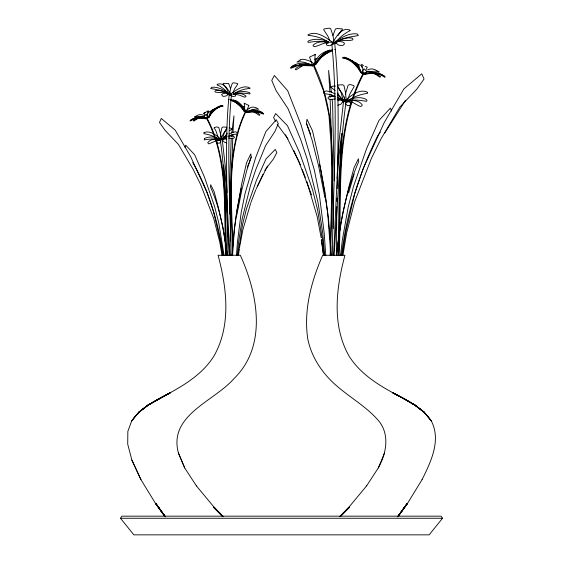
<?xml version="1.0" encoding="UTF-8"?>
<svg xmlns="http://www.w3.org/2000/svg" width="563" height="563" viewBox="0 0 563 563"><rect width="100%" height="100%" fill="white"/><g stroke="black" fill="none" stroke-linecap="round" stroke-linejoin="round"><path stroke-width="0.84" d="M207.853 113.543L208.155 110.925L203.778 113.283L204.643 115.056M330.741 254.898L330.762 251.394C331.206 215.805 333.458 180.209 331.67 144.621C331.438 117.076 325.907 89.89 313.894 65.012L313.218 64.9L323.992 92.065L328.94 114.901L331.044 144.473L331.741 168.077L331.6 197.803L330.164 255.518M230.316 240.999L230.95 190.92L232.765 137.935M229.422 214.081L230.176 167.155L231.238 138.111M337.948 255.328C339.348 203.905 338.729 152.158 346.182 101.143L343.571 101.143L338.933 142.157L337.497 168.07M337.216 188.612C337.92 140.131 339.785 91.502 334.689 43.175L333.24 43.175M336.843 206.614L336.35 254.919M336.956 201.477L337.026 198.056M332.283 254.919L332.43 249.775C333.289 181.237 338.511 112.431 331.853 44.048M339.116 255.56L339.236 251.323C341.98 191.807 334.879 127.773 363.902 73.331M338.546 255.454C341.642 194.566 333.648 129.033 363.255 73.211M232.836 136.204L232.906 134.466M232.976 132.734L233.962 115.83L231.745 133.128M333.444 255.581C336.118 214.918 335.794 173.854 341.811 133.508L334.098 255.489M232.16 255.377L232.245 253.639M337.005 178.52L337.286 172.419M232.442 255.208L234.708 226.425L236.72 211.195L241.823 183.348L246.524 162.855L250.809 153.861L251.225 157.056L246.911 169.878L241.893 189.654L236.777 215.179M236.467 255.511L237.403 242.533L241.154 212.779L245.088 193.419L255.56 157.865L265.856 131.622L276.25 119.736L278.298 123.571L274.948 131.475L265.602 145.62L255.63 169.984L250.521 185.368L242.167 219.007L238.508 242.737L237.368 255.722M229.282 93.866L229.211 94.823C223.961 90.291 217.093 89.784 210.703 88.504L211.625 87.342C217.79 86.428 223.778 89.974 228.627 93.43M229.197 94.535C225.165 132.896 226.727 171.511 227.269 209.999L227.318 212.525M231.393 95.407C226.227 148.681 230.295 202.286 230.964 255.679M232.484 249.31L234.032 231.435L236.763 212.701M336.301 255.426C340.348 223.553 345.591 191.153 358.708 161.63L358.406 158.78L354.036 167.647L348.764 187.197L342.698 213.673L340.073 228.092L336.519 255.37M231.407 136.45L231.576 134.789M237.889 255.644L242.54 224.567L246.46 208.88L256.503 180.118L266.032 158.914L275.265 149.406L276.848 152.58L273.435 158.977L264.786 170.35M238.571 254.955L239.261 248.916M340.495 255.412L342.388 239.747L348.117 207.508L353.444 186.642L366.619 148.512L378.969 120.433L390.377 108.117L391.588 111.038M324.978 197.845L318.426 165.121L311.986 139.765L306.455 123.339L306.99 119.236L312.479 130.771L318.51 157.042L325.048 192.736L327.631 212.265L330.847 255.285M378.273 467.966C386.366 453.595 390.039 434.453 378.596 420.751C367.526 407.816 352.677 399.118 339.665 388.364C324.006 375.76 311.67 358.694 307.743 338.708C303.506 310.136 311.29 281.324 322.669 255.257L344.943 255.257C336.139 287.939 331.607 325.372 349.06 356.069C361.988 376.689 384.057 388.203 404.91 399.237L392.939 392.784C406.81 400.392 422.257 407.218 431.265 420.892L431.399 421.124C441.329 440.477 430.786 462.061 422.025 479.697M341.474 255.292C346.555 213.722 359.215 173.179 377.752 135.655L380.25 132.136M237.016 211.005L241.288 188.07M342.128 255.609L345.703 232.596L354.676 193.869L363.1 168.759L384.121 122.783L403.896 88.884L421.771 73.823L424.059 78.968L416.909 89.06L399.85 107.033L381.221 138.484L371.383 158.351L354.613 201.92L346.688 232.786L342.958 255.116M239.578 247.248L242.892 229.683L250.669 203.278M344.823 96.766L344.077 100.13L347.026 100.861L349.996 93.747L354.169 86.477L353.754 85.59L350.798 84.675L349.356 84.64L348.075 85.323L345.365 94.31M348.61 192.961L354.155 174.03M332.986 35.497L335.414 28.987L337.04 28.558L342.255 28.833L342.501 29.494L340.995 30.859L338.004 35.603M332.381 50.417L329.116 51.726L321.607 57.053L316.075 64.048L313.31 65.533M249.233 162.433L251.225 157.056M250.915 202.455L255.686 190.02M335.217 42.577L335.837 41.029M184.917 147.239L185.762 145.191L194.664 154.797L204.299 176.698L214.573 206.438L218.726 222.709L224.116 255.496M247.347 167.07L248.952 163.207M232.019 94.218L229.598 93.859L230.626 88.349L232.322 83.247L233.434 82.81L237.403 83.43L237.818 83.986L234.504 89.074L232.92 92.846M256.052 189.238L262.97 174.284M257.368 186.473L267.538 165.958M366.175 69.488L367.28 67.215L365.127 66.343M238.571 104.394L240.176 105.9M407.387 503.596L422.06 479.648M384.761 133.03L405.522 100.291M332.853 42.281C336.421 36.574 341.664 26.925 349.827 30.064L350.306 30.472C344.577 33.442 339.151 37.397 335.471 42.95L341.467 39.297L348.413 37.848L351.896 38.08L352.931 38.819L352.783 39.882C346.386 41.838 338.722 38.087 333.324 43.921L334.605 43.231M366.633 485.848L378.315 467.909L384.564 453.018M208.465 116.851C211.315 111.192 216.854 106.85 223.18 105.985L222.659 105.858C216.586 107.364 211.969 112.164 208.817 117.357L208.007 117.554M120.489 518.263L121.911 516.165L441.089 516.165L442.511 518.263L429.14 534.85L133.86 534.85L120.489 518.263L442.511 518.263M316.04 63.112L315.062 64.794L317.553 61.409M398.168 516.032L399.181 514.603M400.194 513.174L404.241 507.474M405.761 505.335L406.775 503.913M343.979 101.826L344.662 100.868M398.189 516.095L407.323 503.308M397.64 516.876L407.246 503.456M407.408 503.575L398.238 516.236L407.38 503.477M398.196 516.229L407.33 503.554M226.446 129.363L223.455 133.487L220.977 138.927L222.786 139.533L227.297 133.093M314.78 59.896L315.646 58.7L316.976 58.453M333.577 42.126L332.824 44.013L329.981 45.758L326.955 45.329L326.385 44.54L327.131 43.119L328.905 42.274L333.577 42.126L334.183 43.745L332.733 43.801M316.195 63.703L315.752 64.259L314.675 64.217C318.735 57.475 324.921 51.705 332.733 49.847M366.668 485.806L348.947 507.143L339.742 516.637M220.985 141.756L219.169 143.298L217.1 142.925L216.678 142.186L217.107 140.834L218.275 139.666M340.052 516.412L349.06 507.179M339.792 516.693L349.011 507.263M340.179 516.475L341.389 515.244M342.6 514.019L346.238 510.338M340.129 516.567L349.187 507.418M340.214 516.63L349.32 507.523M210.133 112.382L212.997 109.574L218.887 106.9C213.996 108.209 210.9 112.874 208.873 117.224L206.051 118.666M322.866 56.138L320.621 57.75M227.009 134.923L222.153 138.948L222.279 140.103L224.468 142.235L226.798 142.946M332.712 43.471L334.021 42.401L336.512 43.288C337.948 45.42 340.777 45.899 343.12 45.272L344.26 44.16L344.401 43.091L342.529 41.901L338.694 41.458M222.631 139.483L226.622 136.893M320.044 58.024L324.049 54.998M325.379 53.985L332.578 50.6M322.613 55.301L327.392 51.719L332.712 49.72M206.818 118.195L206.142 118.694C200.738 117.364 194.735 117.723 190.069 120.975C192.792 118.033 196.923 117.287 200.801 117.125M207.656 111.291L208.155 110.925M222.279 140.103L227.149 136.528M292.605 66.441L290.677 68.39L297.496 65.681L305.062 64.513L312.831 65.787L305.793 64.442M344.253 101.15L342.065 102.621L340.763 104.331L337.772 105.239M335.274 41.859C341.537 37.404 349.25 32.781 357.216 33.956L358.406 35.448C351.354 37.179 343.409 36.954 337.434 41.887M222.033 140.025L224.63 138.364L226.22 138.216M232.955 94.471C237.868 90.763 243.828 89.038 249.852 88.384L250.106 88.138C244.11 84.359 236.2 89.827 231.428 93.571L231.499 93.993L228.789 94.063L226.615 88.623L223.11 83.859L223.3 83.345L228.634 83.465L230.527 88.546M336.055 42.718L334.675 43.548L334.612 42.732M229.774 130.637L232.23 128.751L229.479 127.794M336.667 42.57L332.057 43.998M251.443 111.65L249.803 111.988M347.336 101.713L345.858 101.924C351.052 99.552 358.828 99.82 362.241 104.908L361.91 105.858L360.707 106.477C356.731 105.668 354.113 102.128 349.933 101.678L345.844 102.192M207.881 117.667L208.627 117.308M222.709 139.87L224.848 138.857L226.79 139.434M203.778 113.283L205.46 112.6M229.127 133.959L232.674 132.347L235.58 131.812L237.896 132.889L237.283 133.888L232.751 134.585L228.754 135.972M315.336 64.604L312.402 65.822M294.034 65.892L296.187 65.069M233.568 93.648C238.508 91.438 244.49 90.629 249.599 92.733L250.127 93.359L249.873 93.93C244.567 93.289 239.008 92.142 233.891 94.422M230.563 95.295L231.294 95.048L229.598 94.978L230.07 93.718L230.654 95.189L232.871 96.547L235.235 96.217L235.679 95.597L235.095 94.493L233.715 93.831M314.048 65.231C308.13 66.955 301.008 63.485 295.828 68.496L295.378 69.369L296.047 69.882L302.894 65.498L305.174 64.886M337.779 100.742L340.27 100.003L344.408 101.713M234.124 94.232C237.98 92.902 243.125 93.184 246.115 96.182L244.828 97.258L239.444 95.154L234.862 94.288M335.457 98.905L330.622 99.609L328.187 98.673L328.123 97.483L329.066 96.632L332.093 96.294L335.471 96.97M367.646 69.861C371.918 67.63 375.725 69.643 379.131 72.043L376.147 71.163L370.595 71.515M228.923 136.429L231.224 135.964L233.589 136.225L234.321 136.893L234.271 137.822L232.378 138.554L228.606 137.998M228.965 99.412L228.465 99.51L228.993 99.496M327.434 42.865C322.733 42.83 319.101 45.828 314.654 46.666L313.317 46.124L313.007 45.286C316.758 41.521 323.239 41.078 328.102 42.718M365.711 73.612L363.578 73.964L364.662 74.351L371.425 73.253L377.618 74.52L380.518 76.8L379.849 77.159L373.438 72.831L368.272 71.797L362.431 73.352L363.782 73.957M200.653 117.554C199.626 115.661 188.872 122.087 190.224 120.257L193.946 118.385L199.992 117.583M369.75 73.099C374.761 72.458 380.447 73.141 384.656 76.153L385.05 76.962L378.618 73.88L371.291 72.697M364.247 74.154C371.179 72.444 378.878 72.908 384.853 77.075L383.326 75.674M299.389 64.71L301.782 64.442M206.199 118.547L206.67 118.547L202.828 117.913M334.957 49.537L335.632 49.558L334.999 49.431M308.278 65.554L306.173 65.125M201.195 116.64L196.86 116.365L194.538 117.048C197.191 115.176 200.168 113.606 203.496 115.352M337.153 99.06L340.545 99.369L344.014 101.593M258.452 111.523L252.998 110.911L246.249 112.171L252.308 111.178L258.213 112.086L263.533 114.198L262.027 112.684L259.93 111.875M371.094 72.141L378.442 73.084L382.756 75.28M220.372 140.553L217.311 140.159L208.908 143.91L207.712 142.685C210.372 138.716 216.438 138.512 220.485 140.356L219.338 140.194M202.321 117.941L203.869 118.181M335.548 86.04L332.55 86.188L330.812 87.04L335.147 90.643M243.019 106.449L244.053 106.639M361.861 72.683L360.827 72.437C356.78 65.78 350.869 59.629 343.078 57.7L342.41 57.855C348.286 59.164 354.767 60.924 358.772 65.702M252.344 111.495L254.004 111.946L259.346 115.366L259.86 114.958L259.515 114.282C255.475 110.376 249.923 113.086 245.299 111.734M230.218 99.496L234.891 101.199L237.558 103.191M230.724 99.735C236.819 101.185 241.647 105.689 244.814 110.946L243.969 110.981C240.577 106.126 236.08 101.826 230.366 99.925M328.482 42.971C321.98 40.1 314.921 41.606 308.186 42.401L307.862 41.669L308.538 40.867C314.949 38.235 322.479 39.143 328.693 41.894M350.587 60.361L347.92 59.502L347.906 59.031C354.183 60.705 358.152 66.687 360.749 72.268L362.642 73.113M334.922 96.189L330.136 94.521L324.33 93.634L323.5 93.071L323.542 92.353L324.612 91.361L326.519 90.974L330.242 91.656L335.323 93.965M230.844 100.32L235.418 102.177L239.979 105.619M246.587 112.199L244.293 111.242M245.876 111.974L243.624 110.545M228.62 94.232L230.267 95.112C226.059 90.566 220.084 93.493 215.087 91.959L214.975 91.136L215.784 90.559L218.5 90.376L223.919 91.509L227.276 93.451M328.595 42.316C322.683 37.883 315.4 36.159 308.221 35.293L307.884 34.976C315.583 30.128 325.724 37.144 331.839 41.944M337.997 97.483L344.176 101.621M337.321 97.019L343.564 101.593L343.726 100.123L337.504 94.957M350.65 60.501L357.139 65.505L360.447 70.53M363.48 65.674L361.671 64.189L362.065 67.546M337.533 93.008L342.909 100.868L345.232 100.094L342.058 93.12L338.222 87.828M213.68 507.523L222.786 516.63M349.201 101.537L350.2 102.543L350.749 104.268L350.2 105.218L347.554 105.696L345.225 103.719M213.813 507.418L222.871 516.567M216.762 510.338L220.4 514.019M221.611 515.244L222.821 516.475M213.989 507.263L223.208 516.693M213.94 507.179L222.948 516.412M223.258 516.637L214.074 507.164L196.332 485.806M184.727 467.966L178.387 452.948L184.685 467.909L196.367 485.848M178.436 453.018C168.105 415.205 213.975 401.475 233.779 378.822C267.742 345.985 257.748 293.795 240.331 255.257L218.057 255.257C226.861 287.939 231.393 325.372 213.94 356.069C201.012 376.689 178.943 388.203 158.09 399.237L170.061 392.784L147.555 405.466L170.617 392.601C156.5 400.18 140.877 407.049 131.735 420.892L138.864 412.165L148.322 404.938L147.992 405.156L138.484 412.531L147.992 405.156L159.167 398.667L148.322 404.938L138.484 412.531L131.601 421.124L127.843 431.399L127.717 444.172L131.869 460.055L140.975 479.697M288.01 138.984L277.179 124.303M242.083 108.096L244.511 111.397L243.751 110.081M155.592 503.575L164.776 516.25M155.62 503.477L164.776 516.187L155.669 503.554M155.677 503.308L164.811 516.095M155.754 503.456L165.36 516.876M192.722 162.594C209.218 190.906 218.437 223.328 223.314 255.637M156.225 503.913L157.239 505.335M158.759 507.474L162.806 513.174M163.819 514.603L164.832 516.032M360.616 71.452C357.301 64.801 351.403 58.552 343.873 57.13L344.028 57.532C351.959 59.368 357.969 65.815 361.474 72.908L361.157 72.353M155.613 503.596L140.94 479.648L131.869 460.055M275.589 121.319L273.604 117.597L275.631 113.522L287.468 125.718L299.692 152.904L312.564 189.773L317.588 209.886L322.648 240.844L324.126 255.377M285.54 134.747L298.58 161.046L311.529 194.925M293.802 150.624L300.368 164.811M329.784 40.691L327.891 36.18L323.641 29.656L324.175 28.945L329.264 28.15L330.692 28.706L332.86 35.251L334.176 42.309M310.649 134.304L306.455 123.339M302.261 169.583L305.322 177.549M306.849 181.539L317.138 216.445L321.149 237.706M319.488 164.41L320.431 168.604M320.621 169.442L324.823 193.531M321.473 239.409L321.797 241.105M221.998 255.313L219.844 242.428L213.666 218.353L200.576 184.368L192.905 168.872L178.38 144.346L165.072 130.32L159.491 122.453L161.278 118.434L175.22 130.187L190.646 156.627L207.043 192.49L213.609 212.075L220.612 242.28L222.61 255.145M321.276 240.253L323.359 253.793M325.076 195.262L328.496 218.69L330.58 242.695M227.424 255.264C223.99 232.062 220.182 208.437 210.463 186.93L210.703 184.706L214.116 191.617L218.219 206.874L222.955 227.522L227.248 255.194M321.987 242.822L322.282 245.391M322.479 247.101L323.458 255.665M331.389 92.304L328.588 70.481L329.862 92.374M331.656 94.887L331.832 96.611M332.093 99.201L332.62 104.373L334.204 180.857M324.724 255.567L322.754 233.181L318.067 202.764L307.356 159.625L300.804 139.913L288.024 108.673L276.039 90.537L271.746 80.403L274.371 75.484L287.693 90.727L300.895 124.374L314.323 169.949L319.362 194.77L324.175 232.92L325.808 255.623M227.044 192.623L225.89 171.736L222.272 139.751L220.239 139.751C225.862 177.887 225.496 216.572 226.579 255.018M229.415 255.405L223.645 164.994L226.037 183.271L229.971 255.454M330.741 246.13L331.192 255.56M329.932 94.098L330.066 97.54M330.136 99.264L332.444 166.754L333.24 228.606M227.445 218.416L227.909 255.679M226.052 254.976C224.046 209.084 229.254 159.955 206.917 117.956L206.417 118.054C228.782 160.054 223.61 209.246 225.622 255.166M232.667 255.032C233.124 207.191 224.531 156.204 245.947 111.474L245.419 111.565C224.032 156.359 232.688 207.346 232.23 255.222M248.825 105.436L246.51 111.777L244.159 110.756L244.673 106.541L244.159 103.184L248.825 105.436M207.184 114.373L207.022 118.336L209.049 117.224L210.098 112.769L212.152 110.095C216.136 108.905 209.492 111.748 208.331 111.967L207.184 114.373M315.083 55.047L314.858 58.573L315.512 63.971L312.493 65.287L309.537 57.152L315.512 54.266L315.083 55.047M220.696 133.269L220.239 139.103L222.596 139.195L224.102 133.368L226.868 127.864L226.671 127.196L223.103 126.985L222.005 127.442L220.696 133.269M329.96 50.072L329.911 50.388C322.275 51.472 316.216 57.384 313.844 64.604L315.85 64.006C318.94 58.102 323.408 52.268 329.96 50.072M337.934 85.055L337.68 85.907L341.22 92.965L343.156 100.432L346.182 100.32L345.598 92.839L343.916 85.372L342.515 84.774L337.934 85.055M346.731 100.657L346.231 102.051C352.804 98.771 359.856 100.383 366.64 101.319L366.977 100.46L366.457 99.545C360.369 96.111 352.748 97.948 346.731 100.657M206.009 114.648L203.046 117.069L201.427 116.97L201.983 116.414L203.862 116.689L206.347 118.624L208.514 117.59L206.945 115.197L206.009 114.648M222.04 105.415L221.913 105.731C215.728 107.16 211.048 112.192 208.31 117.723C211.104 112.157 215.643 106.604 222.04 105.415M214.334 127.618L214.01 128.308C217.564 130.306 217.065 141.89 221.878 138.955L218.761 127.407L216.635 126.9L214.334 127.618M193.763 120.208L193.454 120.756L193.982 121.038L198.978 117.667L203.011 116.858L207.564 118.075L205.819 118.849L200.548 117.998L195.72 118.983L193.763 120.208M204.425 138.505L204.278 139.884C209.577 139.152 215.073 137.893 220.196 140.454C217.128 136.288 208.957 136.204 204.425 138.505M363.219 69.671L361.214 72.733L363.994 74.056L367.175 71.585L369.588 71.227L370.292 71.944L368.216 72.071L365.57 70.403L364.423 68.968L363.219 69.671M204.116 132.551L203.855 133.67C209.535 134.571 215.094 136.457 219.633 140.173L220.626 138.941C216.291 135.338 210.083 130.123 204.116 132.551M367.498 92.881L367.189 93.352C359.905 94.507 352.776 96.927 346.963 101.692L345.689 100.108C351.242 95.492 359.201 88.806 366.851 91.917L367.498 92.881M292.478 66.04L290.818 67.623C297.44 64.358 305.033 63.732 312.134 65.878L313.063 64.998C306.462 63.063 298.517 61.951 292.478 66.04M227.776 94.619L226.678 95.745L224.032 96.386L222.624 96.167L221.625 94.464L223.089 93.535L226.08 93.191L228.712 94.64L231.252 95.175L229.718 93.93L227.776 94.619M217.388 84.309L217.022 84.626L217.628 85.203L219.922 86.139L224.433 89.44L228.592 94.359L230.633 93.838C227.853 89.383 223.757 81.853 217.388 84.309M300.185 60.051L297.032 62.092C302.282 61.093 307.539 62.929 312.008 65.737C319.559 64.224 302.401 56.919 300.185 60.051M249.261 108.293L245.179 111.122L246.89 112.128C250.373 109.94 254.483 108.511 258.572 109.285C255.905 107.019 252.449 106.217 249.261 108.293M354.753 62.409L356.661 64.006L361.446 65.519L362.917 68.616L363.128 73.69L360.524 72.261L359.18 66.554L356.548 63.126L354.753 62.409M252.14 110.165L246.073 111.558L246.798 112.241C252.337 110.566 258.255 111.052 263.421 113.599C260.655 110.362 256.102 110.207 252.14 110.165M233.849 100.341L232.892 99.911L236.157 101.424L240.605 105.422L243.899 110.784C249.662 113.226 237.424 98.926 233.849 100.341M404.706 399.09L392.383 392.601L404.706 399.09M414.678 404.938L403.833 398.667L415.008 405.156L415.445 405.466L404.213 398.836L415.008 405.156L424.136 412.165L424.516 412.531L414.678 404.938L424.136 412.165L431.265 420.892L424.136 412.165L414.678 404.938"/></g></svg>
